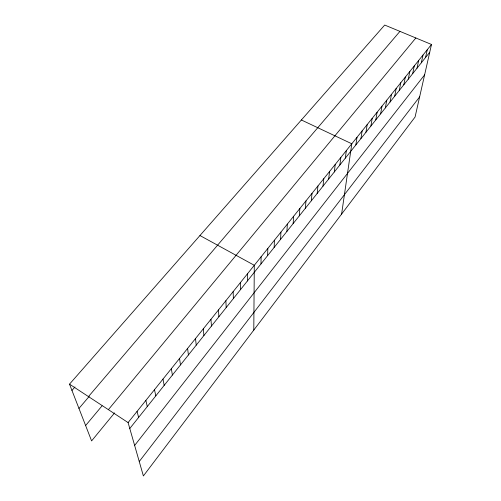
<?xml version="1.0" encoding="UTF-8"?>
<svg xmlns="http://www.w3.org/2000/svg" width="501" height="501" viewBox="0 0 501 501"><rect width="100%" height="100%" fill="white"/><g stroke="black" fill="none" stroke-linecap="round" stroke-linejoin="round"><path stroke-width="0.75" d="M253.794 330.084L254.295 265.292L199.949 235.533M260.983 263.933L261.115 256.794M267.615 255.61L267.828 248.427M274.147 247.419L274.442 240.192M280.579 239.353L280.942 232.082M286.91 231.406L287.349 224.097M293.148 223.584L293.655 216.238M299.291 215.875L299.867 208.497M305.341 208.284L305.986 200.876M311.303 200.807L312.01 193.361M317.183 193.436L317.953 185.965M322.97 186.172L323.803 178.675M328.675 179.014L329.564 171.492M334.299 171.962L335.244 164.416M339.841 165.004L340.843 157.439M345.308 158.153L346.36 150.557M341.607 214.084L351.802 143.781L301.377 119.983M355.848 144.927L357 137.299M360.933 138.552L362.129 130.905M365.949 132.258L367.195 124.599M370.897 126.052L372.187 118.374M375.781 119.921L377.115 112.237M380.603 113.877L381.975 106.174M385.357 107.909L386.772 100.194M390.054 102.016L391.506 94.294M394.688 96.205L396.185 88.47M399.266 90.462L400.794 82.721M403.787 84.794L405.347 77.048M408.246 79.202L409.843 71.443M412.649 73.672L414.283 65.907M417.001 68.217L418.667 60.446M421.297 62.825L423.001 55.054M425.543 57.502L427.272 49.724M431.493 44.464L415.072 117.034L143.38 475.95L128.087 422.581L69.507 384.154L384.699 25.05L431.493 44.464L128.087 422.581M139.247 461.527L419.638 96.856M134.637 445.452L424.616 74.862M129.784 428.512L429.733 52.242M114.579 412.893L91.602 440.918L69.507 384.154M108.385 409.655L415.849 37.97M85.615 425.543L102.06 405.848M88.47 396.592L399.936 31.369M78.958 408.428L89.14 396.485M71.95 390.442L74.981 386.96M137.055 411.409L138.614 417.433M145.86 400.431L147.281 406.562M154.502 389.659L155.798 395.878M163 379.069L164.165 385.382M171.342 368.673L172.388 375.061M179.54 358.453L180.473 364.928M187.599 348.414L188.414 354.965M195.515 338.544L196.223 345.164M203.3 328.844L203.901 335.538M210.952 319.306L211.453 326.063M218.48 309.931L218.881 316.751M225.882 300.706L226.183 307.589M233.159 291.632L233.366 298.571M240.317 282.708L240.436 289.703M247.362 273.934L247.394 280.98"/></g></svg>
